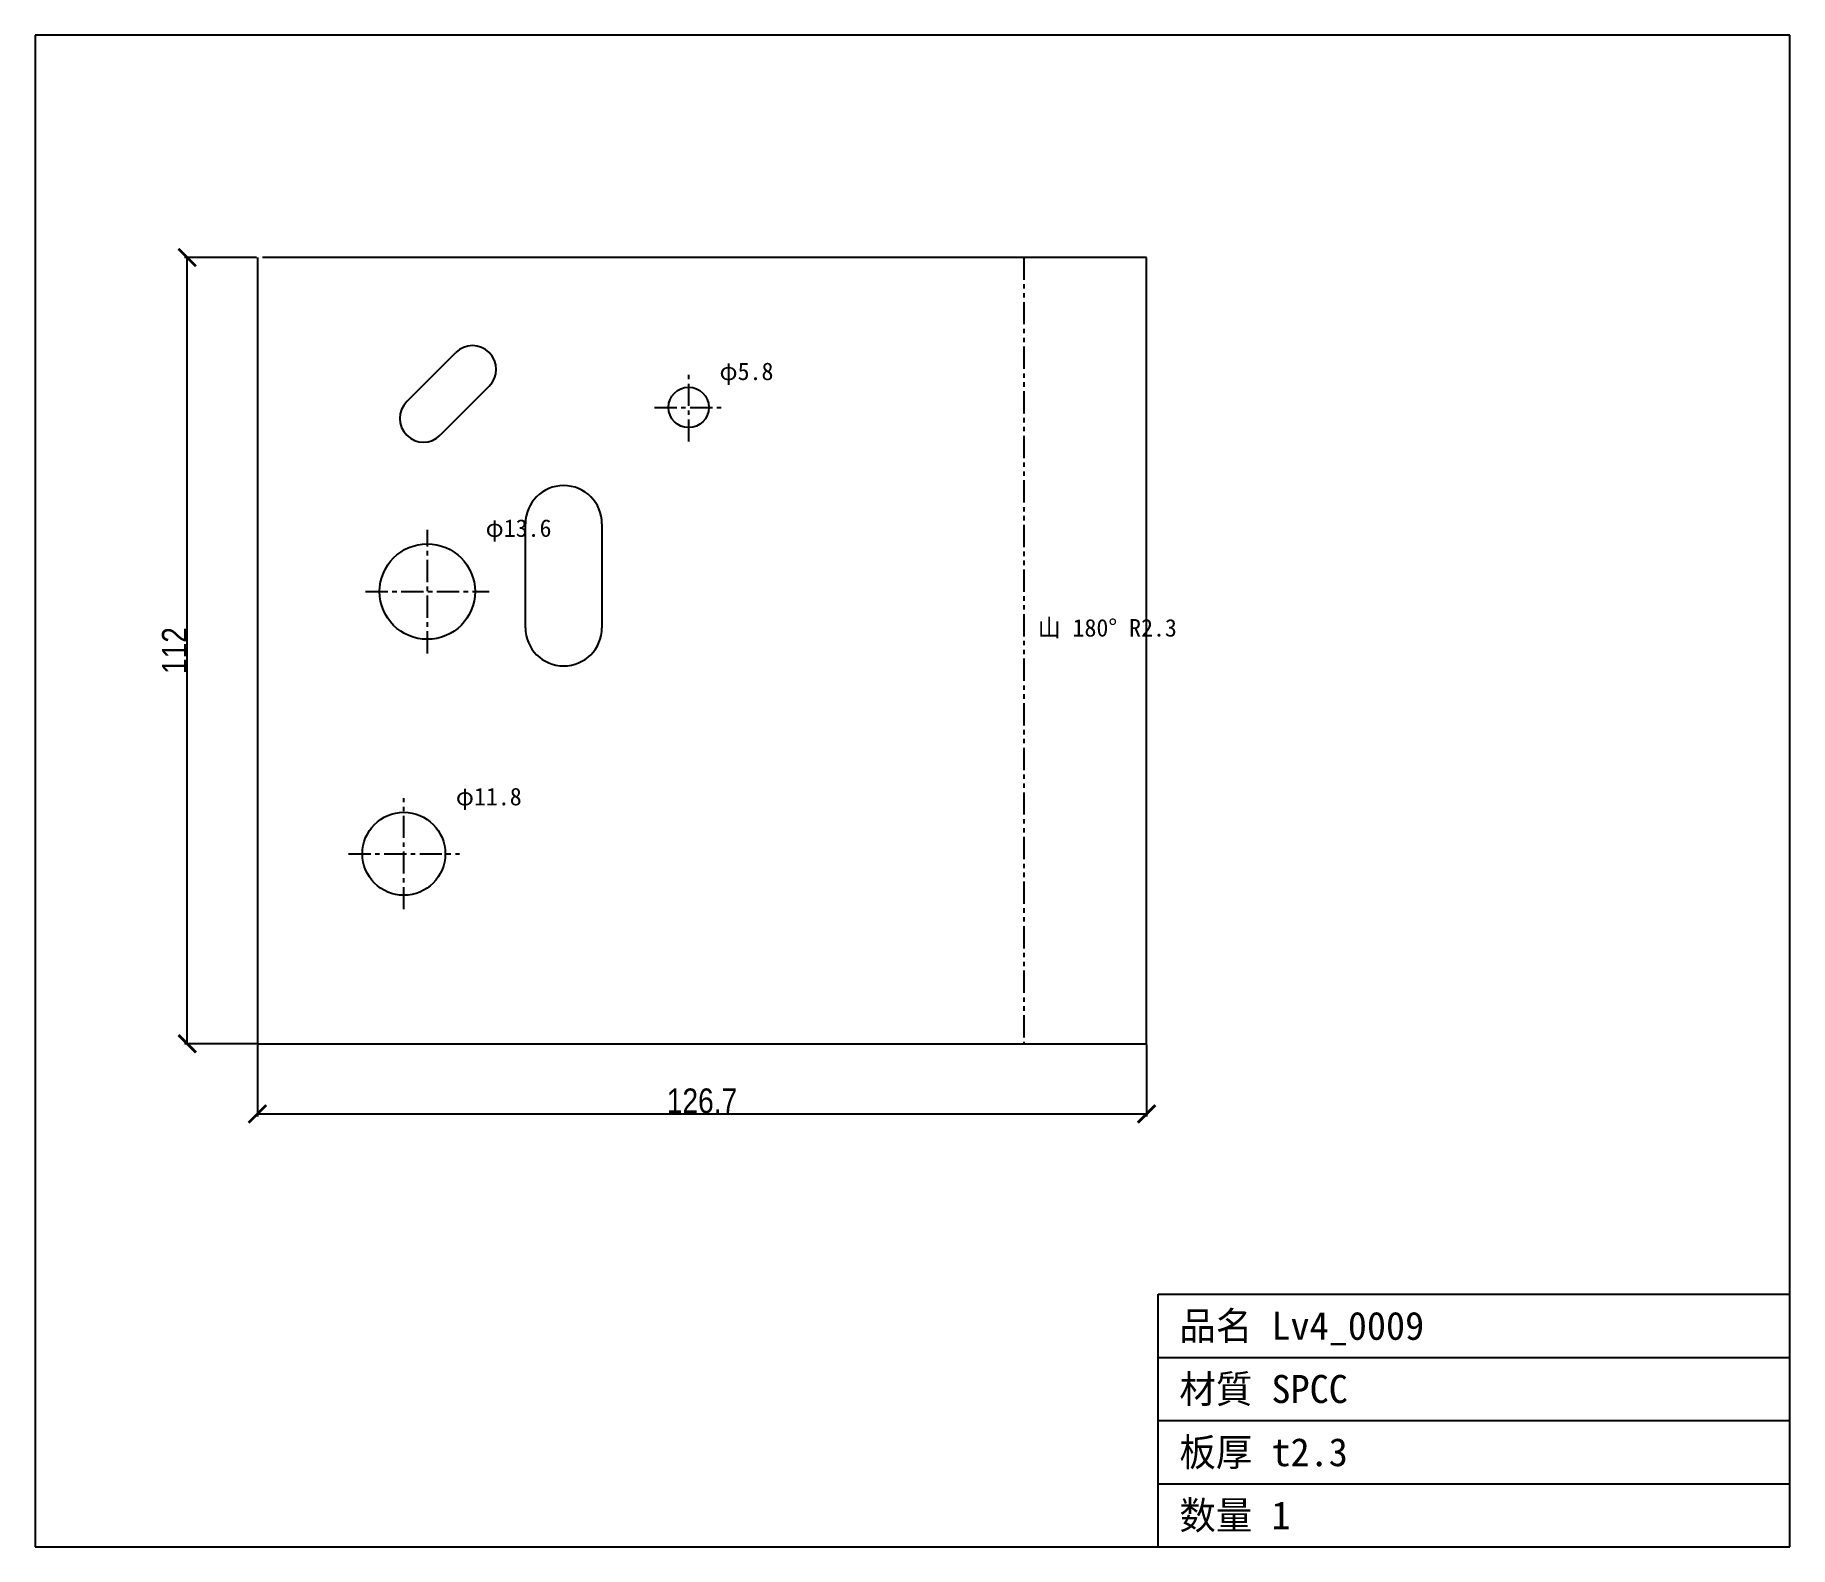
# Model space of a CAD drawing. Header units: millimetres. Extents: x -32 to 218, y -72 to 144.
import ezdxf

# ---------------------------------------------------------------- set-up
doc = ezdxf.new("R2010")
doc.units = ezdxf.units.MM
doc.linetypes.add('CENTER', pattern=[5.08, 3.175, -0.635, 0.635, -0.635])
doc.linetypes.add('PHANTOM', pattern=[6.35, 3.175, -0.635, 0.635, -0.635, 0.635, -0.635])
for name, color, linetype in [('BEND', 7, 'Continuous'), ('CENTER', 7, 'Continuous'), ('CUT', 7, 'Continuous'), ('DIM', 7, 'Continuous'), ('FRAME', 7, 'Continuous'), ('TEXT', 7, 'Continuous')]:
    doc.layers.add(name, color=color, linetype=linetype)
doc.styles.add('OpenSansCondensed-Light', font='OpenSansCondensed-Light.ttf')
doc.dimstyles.new('EZDXF', dxfattribs={"dimtxt": 0.25, "dimasz": 0.175, "dimexe": 0.375, "dimexo": 0.125, "dimgap": 0.1, "dimtad": 1, "dimlfac": 100, "dimzin": 12, "dimdsep": 46, "dimtxsty": 'OpenSansCondensed-Light', "dimblk": 'ARCHTICK', "dimcen": 2.5, "dimazin": 3, "dimtfac": 0.5, "dimtmove": 2, "dimatfit": 3})

# ---------------------------------------------------------------- blocks, each defined once
blk = doc.blocks.new('_ARCHTICK')
at = {"color": 0, "linetype": 'BYBLOCK', "const_width": 0.15}
blk.add_lwpolyline([(-0.5, -0.5), (0.5, 0.5)], dxfattribs=at)

msp = doc.modelspace()

# ---------------------------------------------------------------- linework, layer by layer
at = {"layer": 'BEND', "color": 4, "linetype": 'PHANTOM'}
msp.add_line((109.21, 112.01), (109.21, 0), dxfattribs=at)
at = {"layer": 'CENTER', "color": 1, "linetype": 'CENTER'}
for p, q in [((61.46, 85.77), (61.46, 95.54)), ((56.58, 90.65), (66.35, 90.65)), ((24.22, 55.6), (24.22, 73.21)), ((15.41, 64.41), (33.02, 64.41)), ((20.87, 19.15), (20.87, 34.96)), ((12.97, 27.06), (28.78, 27.06))]:
    msp.add_line(p, q, dxfattribs=at)
at = {"layer": 'CUT'}
for p, q in [((0, 112.01), (0, 0)), ((126.71, 112.01), (0.71, 112.01)), ((126.71, 0), (126.71, 112.01)), ((21.28, 91.47), (28.27, 98.46)), ((33.04, 93.68), (26.05, 86.7)), ((38.2, 59.27), (38.2, 74.06)), ((49.1, 74.06), (49.1, 59.27)), ((0, 0), (126.71, 0))]:
    msp.add_line(p, q, dxfattribs=at)
for centre, radius in [((61.46, 90.65), 2.88), ((24.22, 64.41), 6.8), ((20.87, 27.06), 5.91)]:
    msp.add_circle(centre, radius, dxfattribs=at)
for centre, radius, start, end in [((30.65, 96.07), 3.38, -45, 135), ((23.67, 89.08), 3.38, 135, -45), ((43.65, 74.06), 5.45, 0, 180), ((43.65, 59.27), 5.45, 180, 0)]:
    msp.add_arc(centre, radius, start, end, dxfattribs=at)
at = {"layer": 'FRAME'}
for p, q in [((218.38, 143.68), (-31.68, 143.68)), ((-31.68, 143.68), (-31.68, -71.68)), ((218.38, -71.68), (218.38, 143.68)), ((128.38, -71.68), (128.38, -35.68)), ((128.38, -35.68), (218.38, -35.68)), ((128.38, -44.68), (218.38, -44.68)), ((128.38, -53.68), (218.38, -53.68)), ((128.38, -62.68), (218.38, -62.68)), ((-31.68, -71.68), (218.38, -71.68))]:
    msp.add_line(p, q, dxfattribs=at)

# ---------------------------------------------------------------- texts
at = {"layer": 'TEXT'}
for s, height, p in [('φ5.8', 2.5, (65.85, 94.54)), ('φ13.6', 2.5, (32.52, 72.21)), ('山 180° R2.3', 2.5, (111.21, 58)), ('φ11.8', 2.5, (28.28, 33.96)), ('品名 Lv4_0009', 4, (131.38, -42.18)), ('材質 SPCC', 4, (131.38, -51.18)), ('板厚 t2.3', 4, (131.38, -60.18)), ('数量 1', 4, (131.38, -69.18))]:
    msp.add_text(s, height=height, dxfattribs=at).set_placement(p)

# ---------------------------------------------------------------- dimensions: what is measured, and where the dimension line sits
at = {"layer": 'DIM'}
msp.add_linear_dim(base=(-10, 0), p1=(0, 0), p2=(0, 112.01), angle=90, dimstyle='EZDXF', override={"dimtxt": 3.5, "dimasz": 2.5, "dimdec": 1, "dimlfac": 1}, dxfattribs=at).render()
msp.add_linear_dim(base=(0, -10), p1=(0, 0), p2=(126.71, 0), dimstyle='EZDXF', override={"dimtxt": 3.5, "dimasz": 2.5, "dimdec": 1, "dimlfac": 1}, dxfattribs=at).render()

doc.saveas('drawing.dxf')
